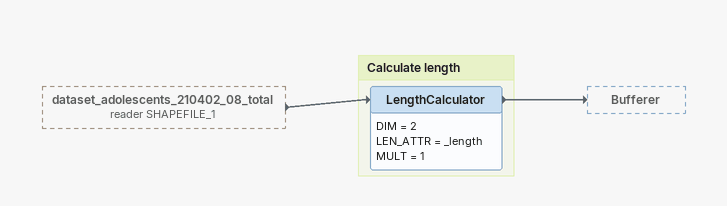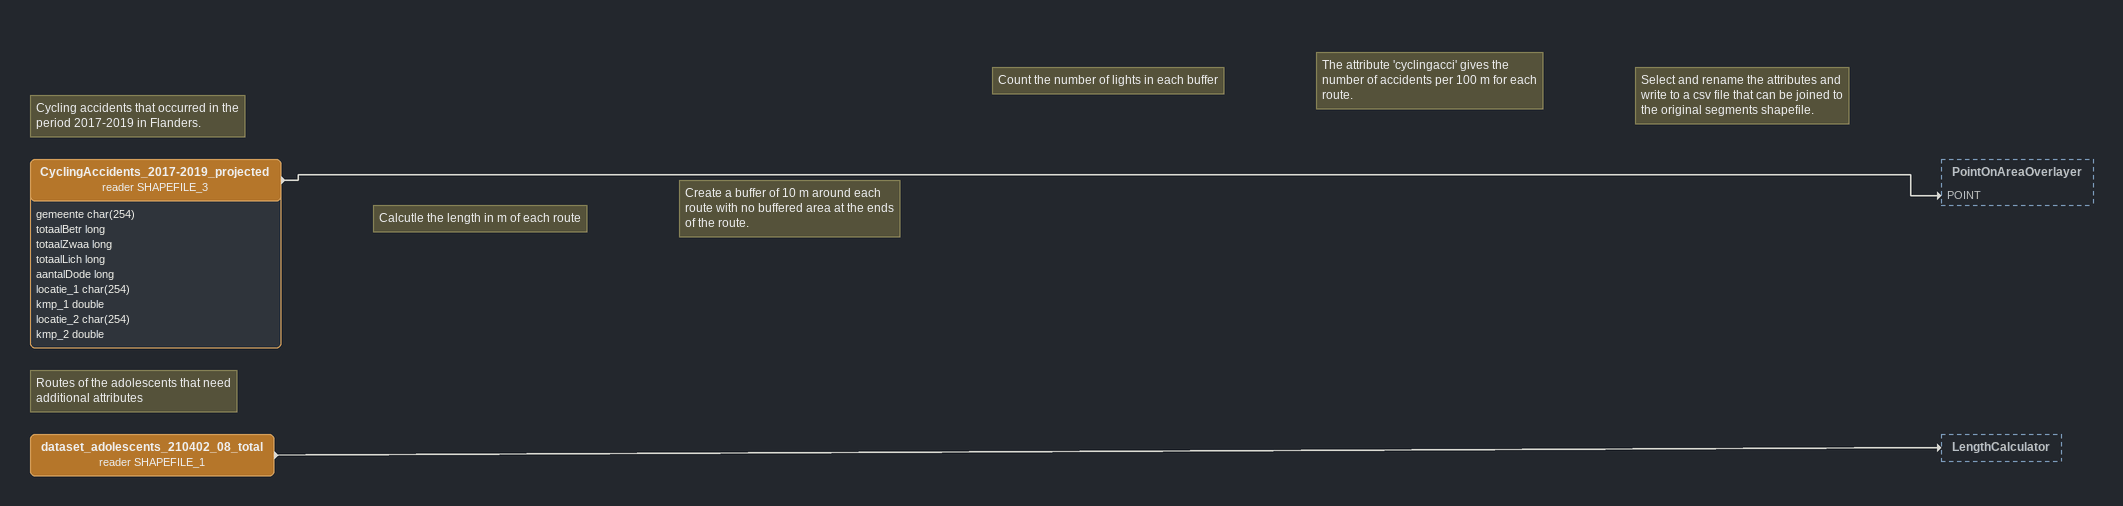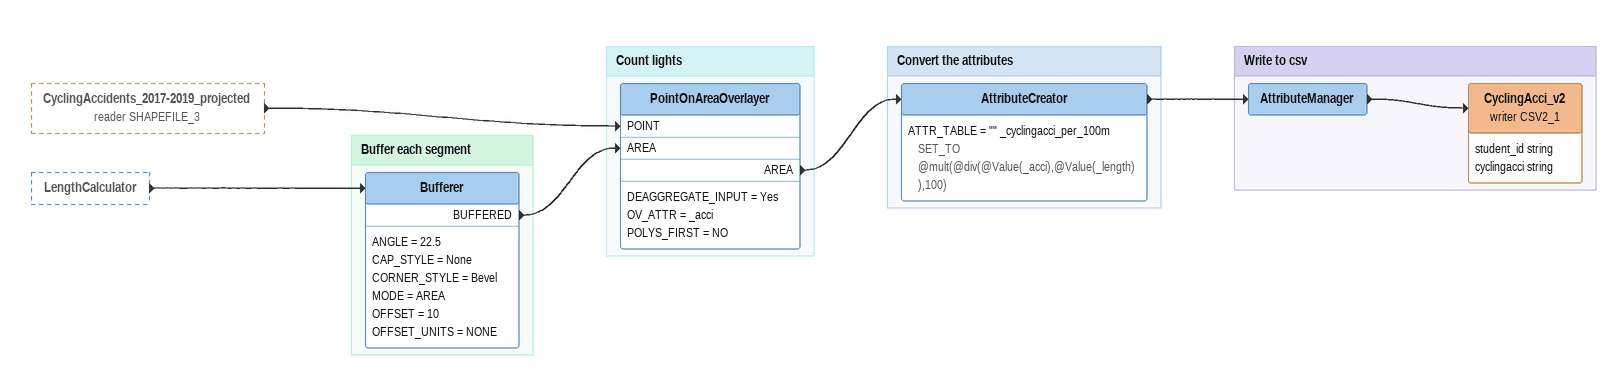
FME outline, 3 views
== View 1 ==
dataset_adolescents_210402_08_total (reader SHAPEFILE_1) [outside]
    -> LengthCalculator

Bookmark: Calculate length
LengthCalculator
    DIM = 2
    LEN_ATTR = _length
    MULT = 1
    -> Bufferer

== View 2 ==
Note: Cycling accidents that occurred in the period 2017-2019 in Flanders.
Note: Calcutle the length in m of each route
Note: Create a buffer of 10 m around each route with no buffered area at the ends of the route.
Note: Count the number of lights in each buffer
Note: The attribute 'cyclingacci' gives the number of accidents per 100 m for each route.
Note: Select and rename the attributes and write to a csv file that can be joined to the original segments shapefile.
CyclingAccidents_2017-2019_projected (reader SHAPEFILE_3)
    attributes: gemeente char(254), totaalBetr long, totaalZwaa long, totaalLich long, aantalDode long, locatie_1 char(254), kmp_1 double, locatie_2 char(254), kmp_2 double
    -> PointOnAreaOverlayer [POINT]
Note: Routes of the adolescents that need additional attributes
dataset_adolescents_210402_08_total (reader SHAPEFILE_1)
    -> LengthCalculator

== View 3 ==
CyclingAccidents_2017-2019_projected (reader SHAPEFILE_3) [outside]
    -> PointOnAreaOverlayer [POINT]
LengthCalculator [outside]
    -> Bufferer

Bookmark: Buffer each segment
Bufferer
    ANGLE = 22.5
    CAP_STYLE = None
    CORNER_STYLE = Bevel
    MODE = AREA
    OFFSET = 10
    OFFSET_UNITS = NONE
    BUFFERED -> PointOnAreaOverlayer [AREA]

Bookmark: Count lights
PointOnAreaOverlayer
    DEAGGREGATE_INPUT = Yes
    OV_ATTR = _acci
    POLYS_FIRST = NO
    AREA -> AttributeCreator

Bookmark: Convert the attributes
AttributeCreator
    ATTR_TABLE = "" _cyclingacci_per_100m SET_TO @mult(@div(@Value(_acci),@Value(_length)),100)
    -> AttributeManager

Bookmark: Write to csv
AttributeManager
    -> CyclingAcci_v2 (writer CSV2_1)
CyclingAcci_v2 (writer CSV2_1)
    attributes: student_id string, cyclingacci string
